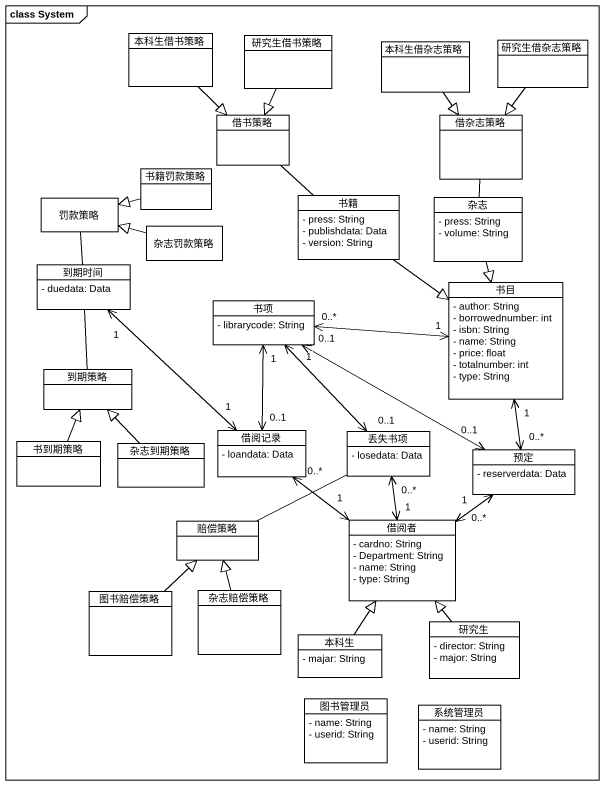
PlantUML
@startuml
mainframe class System
hide circle
hide empty members
skinparam classAttributeIconSize 0
class 本科生借书策略
class 研究生借书策略
class 本科生借杂志策略
class 研究生借杂志策略
class 借书策略
class 借杂志策略
class 罚款策略
class 书籍罚款策略
class 书籍 {
  - press: String
  - publishdata: Data
  - version: String
}
class 杂志 {
  - press: String
  - volume: String
}
class 杂志罚款策略
class 到期时间 {
  - duedata: Data
}
class 书目 {
  - author: String
  - borrowednumber: int
  - isbn: String
  - name: String
  - price: float
  - totalnumber: int
  - type: String
}
class 书项 {
  - librarycode: String
}
class 到期策略
class 书到期策略
class 杂志到期策略
class 借阅记录 {
  - loandata: Data
}
class 丢失书项 {
  - losedata: Data
}
class 预定 {
  - reserverdata: Data
}
class 赔偿策略
class 借阅者 {
  - cardno: String
  - Department: String
  - name: String
  - type: String
}
class 图书赔偿策略
class 杂志赔偿策略
class 本科生 {
  - majar: String
}
class 研究生 {
  - director: String
  - major: String
}
class 图书管理员 {
  - name: String
  - userid: String
}
class 系统管理员 {
  - name: String
  - userid: String
}
本科生借书策略 --|> 借书策略
研究生借书策略 --|> 借书策略
本科生借杂志策略 --|> 借杂志策略
研究生借杂志策略 --|> 借杂志策略
借书策略 -- 书籍
书籍罚款策略 -left-|> 罚款策略
书籍 --|> 书目
杂志 -up- 借杂志策略
杂志 --|> 书目
杂志罚款策略 -left-|> 罚款策略
到期时间 -up- 罚款策略
到期时间 -- 到期策略
书目 "1" <-left-> "0..*" 书项
书目 "1" <--> "0..*" 预定
书项 "1" <--> "0..1" 借阅记录
书项 "1" <--> "0..1" 丢失书项
书项 "0..1" <-right-> "0..1" 预定
书到期策略 -up-|> 到期策略
杂志到期策略 -up-|> 到期策略
借阅记录 "1" <-up-> "1" 到期时间
借阅记录 "0..*" <--> "1" 借阅者
丢失书项 -left- 赔偿策略
丢失书项 "0..*" <--> "1" 借阅者
预定 "0..*" <--> "1" 借阅者
图书赔偿策略 -up-|> 赔偿策略
杂志赔偿策略 -up-|> 赔偿策略
本科生 -up-|> 借阅者
研究生 -up-|> 借阅者
@enduml
